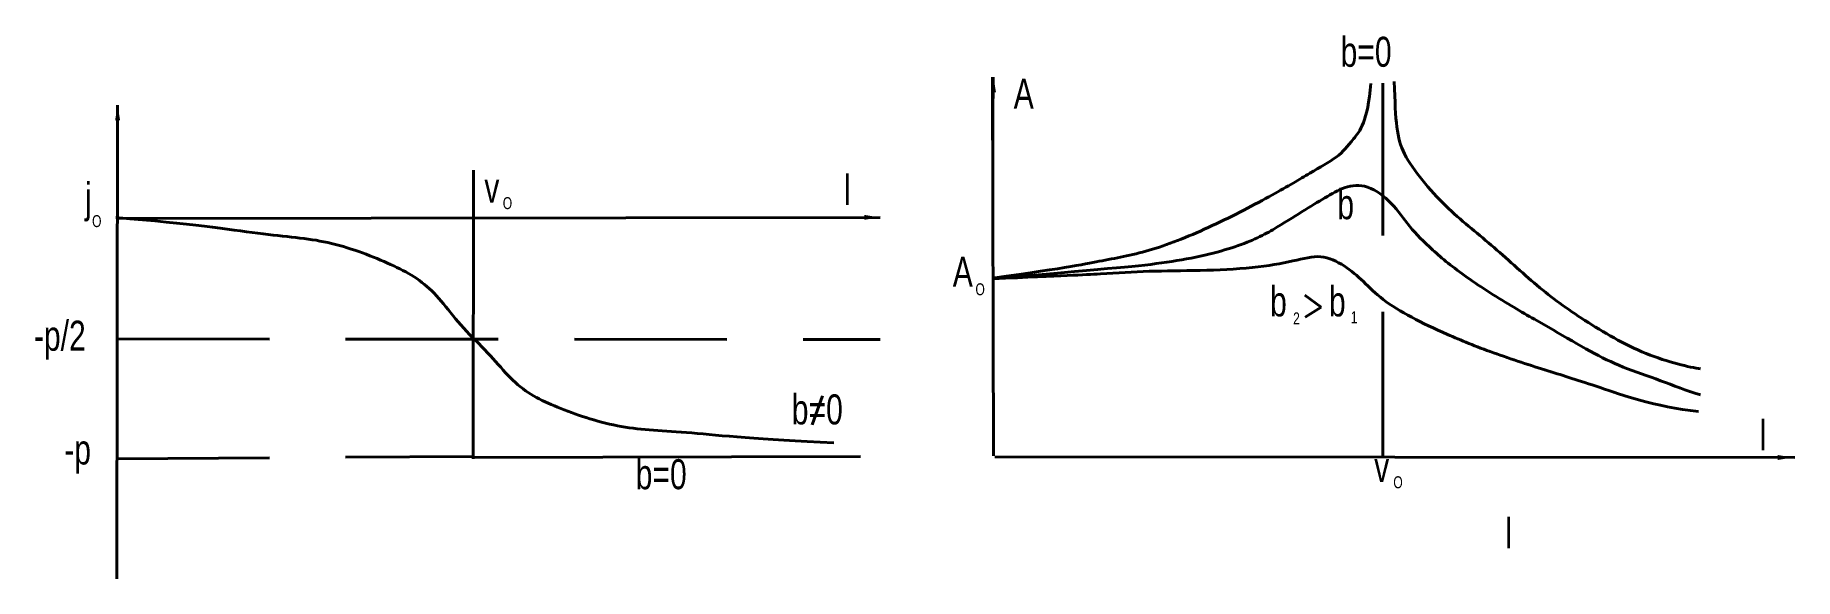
# Model space of a CAD drawing. Header units: millimetres. Extents: x -14 to 279, y -50 to 41.
import ezdxf

# ---------------------------------------------------------------- set-up
doc = ezdxf.new("R2010")
doc.units = ezdxf.units.MM
doc.linetypes.add('DASHEDX2', pattern=[38.1, 25.4, -12.7])
doc.layers.get('0').update_dxf_attribs({"linetype": 'CONTINUOUS', "lineweight": 0})
doc.styles.get("Standard").update_dxf_attribs({"font": 'txt', "width": 0.75})
doc.dimstyles.get("Standard").update_dxf_attribs({"dimtxt": 2.5, "dimasz": 2.5, "dimexe": 1.25, "dimexo": 0.625, "dimtad": 1, "dimtxsty": 'Standard', "dimcen": 2.5, "dimadec": 0, "dimazin": 0, "dimtfac": 1, "dimtmove": 0, "dimatfit": 3, "dimfxl": 1, "dimarcsym": 0})

msp = doc.modelspace()

# ---------------------------------------------------------------- linework, layer by layer
at = {"lineweight": 40}
for p, q in [((145.75, -29.5), (145.6, 33.6)), ((-0.25, -50), (-0.13, 28.93)), ((59.13, 18.12), (59.06, -30)), ((-0.26, 10.07), (126.85, 10.24)), ((115.52, -24.32), (117.28, -19.52)), ((59.2, -29.8), (123.6, -29.6)), ((145.94, -29.69), (279.2, -29.76))]:
    msp.add_line(p, q, dxfattribs=at)
at = {"linetype": 'DASHEDX2', "lineweight": 40}
for p, q in [((210.6, 32.6), (210.6, -29.6)), ((197.59, -2.7), (200.29, -4.75)), ((200.29, -4.75), (197.67, -6.39)), ((-0.26, -10.03), (126.85, -10.11)), ((-0.26, -30.02), (59.2, -29.6))]:
    msp.add_line(p, q, dxfattribs=at)
at = {"lineweight": 40}
for points in [[(145.61, 0.1), (158.59, 1.92), (163.84, 3.07), (171.9, 4.48), (182.02, 8.58), (193.02, 14.34), (198.55, 17.72), (203.26, 20.28), (205.41, 22.94), (208.08, 26.21), (208.59, 32.56)], [(212.48, 32.9), (212.74, 25.98), (212.86, 21.25), (221.18, 11.52), (228.61, 5.89), (236.29, -1.41), (243.71, -6.78), (254.34, -13.06), (261.75, -14.75), (263.5, -15)], [(145.61, 0), (163.74, 1.64), (174.39, 2.36), (186.4, 5.12), (192.48, 8.16), (197.32, 11.37), (201.01, 13.52), (204.19, 15.46), (207.97, 15.87), (212.28, 12.7), (214.88, 8.68), (218.64, 4.92), (224.05, 0.41), (232.86, -5.12), (238.88, -8.44), (245.35, -12.29), (250.37, -14.75), (256.92, -16.9), (261.02, -18.64), (263.48, -19.35)], [(-0.4, 10.2), (12.2, 9.2), (24.6, 7.2), (34.8, 6.6), (45.4, 2.6), (52.4, -1.2), (56.2, -7), (59, -9.8)], [(145.63, 0), (157.59, 0.51), (163.84, 0.82), (171.52, 1.33), (180.02, 1.33), (189.24, 1.74), (195.99, 2.97), (200.29, 4.2), (204.29, 2.25), (207.36, -0.38), (210.33, -3.48), (215.24, -6.45), (221.08, -9.22), (228.56, -12.29), (238.69, -15.56), (245.25, -17.54), (255.74, -21.25), (263.17, -22.14)], [(119.17, -27.31), (106.54, -26.83), (94.07, -25.35), (83.85, -25.18), (73.1, -21.62), (65.94, -18.12), (61.91, -12.48), (58.99, -9.8)]]:
    msp.add_open_spline(points, degree=3, dxfattribs=at)

# ---------------------------------------------------------------- texts
at = {"linetype": 'DASHEDX2', "lineweight": 40, "width": 100, "attachment_point": 5}
for s, insert, char_height in [('b=0', (207.8, 37.8), 5), ('A', (150.78, 30.86), 5), ('b', (204.4, 12.4), 5), ('A', (140.63, 1.17), 5), ('O', (143.52, -1.76), 2), ('b', (193.2, -3.8), 5), ('b', (203, -3.8), 5), ('2', (196.2, -6.6), 2), ('1', (205.8, -6.4), 2), ('l', (273.92, -26.08), 5), ('v', (210.4, -31.36), 5), ('O', (213.12, -33.92), 2), ('l', (231.52, -42.4), 5), ('l', (231.52, -42.4), 5)]:
    msp.add_mtext(s, dxfattribs=dict(at, insert=insert, char_height=char_height))
at = {"lineweight": 40, "width": 100, "attachment_point": 5}
for s, insert, char_height in [('j', (-5, 12.8), 5), ('v', (62.2, 15.2), 5), ('l', (121.4, 14.8), 5), ('O', (64.8, 12.6), 2), ('O', (-3.6, 9.6), 2), ('-p/2', (-9.76, -10.24), 5), ('b=0', (116.4, -21.8), 5), ('-p', (-6.8, -29.2), 5), ('b=0', (90.4, -32.6), 5)]:
    msp.add_mtext(s, dxfattribs=dict(at, insert=insert, char_height=char_height))

# ---------------------------------------------------------------- leaders
at = {"lineweight": 40}
for points in [[(145.76, 33.6), (145.6, 12.16)], [(-0.13, 28.93), (-0.13, 15.23)], [(126.72, 10.24), (113.66, 10.24)]]:
    msp.add_leader(points, dimstyle='Standard', dxfattribs=at)
at = {"linetype": 'DASHEDX2', "lineweight": 40}
msp.add_leader([(278.86, -29.78), (263.82, -29.78)], dimstyle='Standard', dxfattribs=at)

doc.saveas('drawing.dxf')
